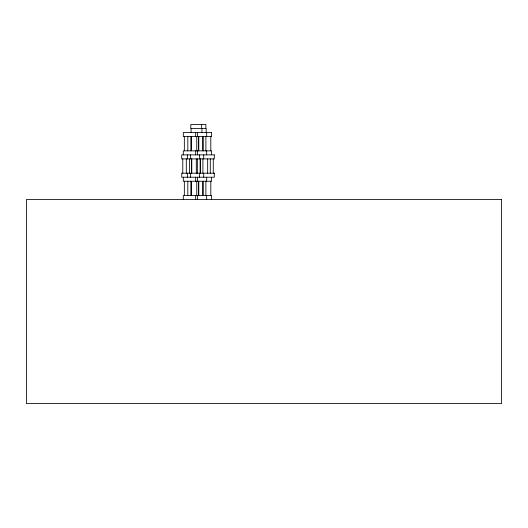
<?xml version="1.0" encoding="UTF-8"?>
<svg xmlns="http://www.w3.org/2000/svg" width="528" height="528" viewBox="0 0 528 528"><rect width="100%" height="100%" fill="white"/><g stroke="black" fill="none" stroke-linecap="round" stroke-linejoin="round"><path stroke-width="0.79" d="M213.272 158.895L213.272 173.204M211.589 154.869L211.589 150.843L183.302 150.843L183.302 154.869M211.589 177.23L211.589 181.249L183.302 181.249L183.302 177.23M211.589 199.584L211.589 195.565L183.302 195.565L183.302 199.584M210.811 136.534L210.811 150.843M210.811 181.249L210.811 195.565M210.296 158.895L210.296 173.204M207.669 158.895L207.669 173.204M206.672 132.508L206.672 136.534M206.672 150.843L206.672 154.869M206.672 177.23L206.672 181.249M206.672 195.565L206.672 199.584M206.151 132.508L206.151 128.489L190.806 128.489L190.806 124.463L205.854 124.463L205.854 128.489M205.894 136.534L205.894 150.843M205.894 181.249L205.894 195.565M203.722 154.869L203.722 158.895M203.722 173.204L203.722 177.23M203.293 136.534L203.293 150.843M203.293 181.249L203.293 195.565M202.91 158.895L202.91 173.204M202.613 136.534L202.613 150.843M202.613 181.249L202.613 195.565M201.953 128.489L201.953 132.508M201.656 124.463L201.656 128.489M200.323 158.895L200.323 173.204M200.198 158.895L200.198 173.204M199.379 154.869L199.379 158.895M199.379 173.204L199.379 177.23M198.785 136.534L198.785 150.843M198.785 181.249L198.785 195.565M198.449 136.534L198.449 150.843M198.449 181.249L198.449 195.565M197.432 132.508L197.432 136.534M197.432 150.843L197.432 154.869M197.432 177.23L197.432 181.249M197.432 195.565L197.432 199.584M197.34 158.895L197.34 173.204M196.753 136.534L196.753 150.843M196.753 181.249L196.753 195.565M196.31 158.895L196.31 173.204M195.65 132.508L195.65 136.534M195.65 150.843L195.65 154.869M195.65 177.23L195.65 181.249M195.65 195.565L195.65 199.584M191.776 158.895L191.776 173.204M191.539 158.895L191.539 173.204M191.195 136.534L191.195 150.843M191.195 181.249L191.195 195.565M191.103 128.489L191.103 132.508M191.07 136.534L191.07 150.843M191.07 181.249L191.07 195.565M190.615 154.869L190.615 158.895M190.615 173.204L190.615 177.23M189.42 158.895L189.42 173.204M187.816 136.534L187.816 150.843M187.816 181.249L187.816 195.565M187.361 154.869L187.361 158.895M187.361 173.204L187.361 177.23M186.305 158.895L186.305 173.204M184.345 136.534L184.345 150.843M184.345 181.249L184.345 195.565M182.78 158.895L182.78 173.204M211.589 132.508L183.302 132.508L183.302 136.534L211.589 136.534L211.589 132.508M214.295 154.869L181.724 154.869L181.724 158.895L214.295 158.895L214.295 154.869M214.295 173.204L181.724 173.204L181.724 177.23L214.295 177.23L214.295 173.204M501.6 199.584L26.4 199.584L26.4 403.537L501.6 403.537L501.6 199.584"/></g></svg>
